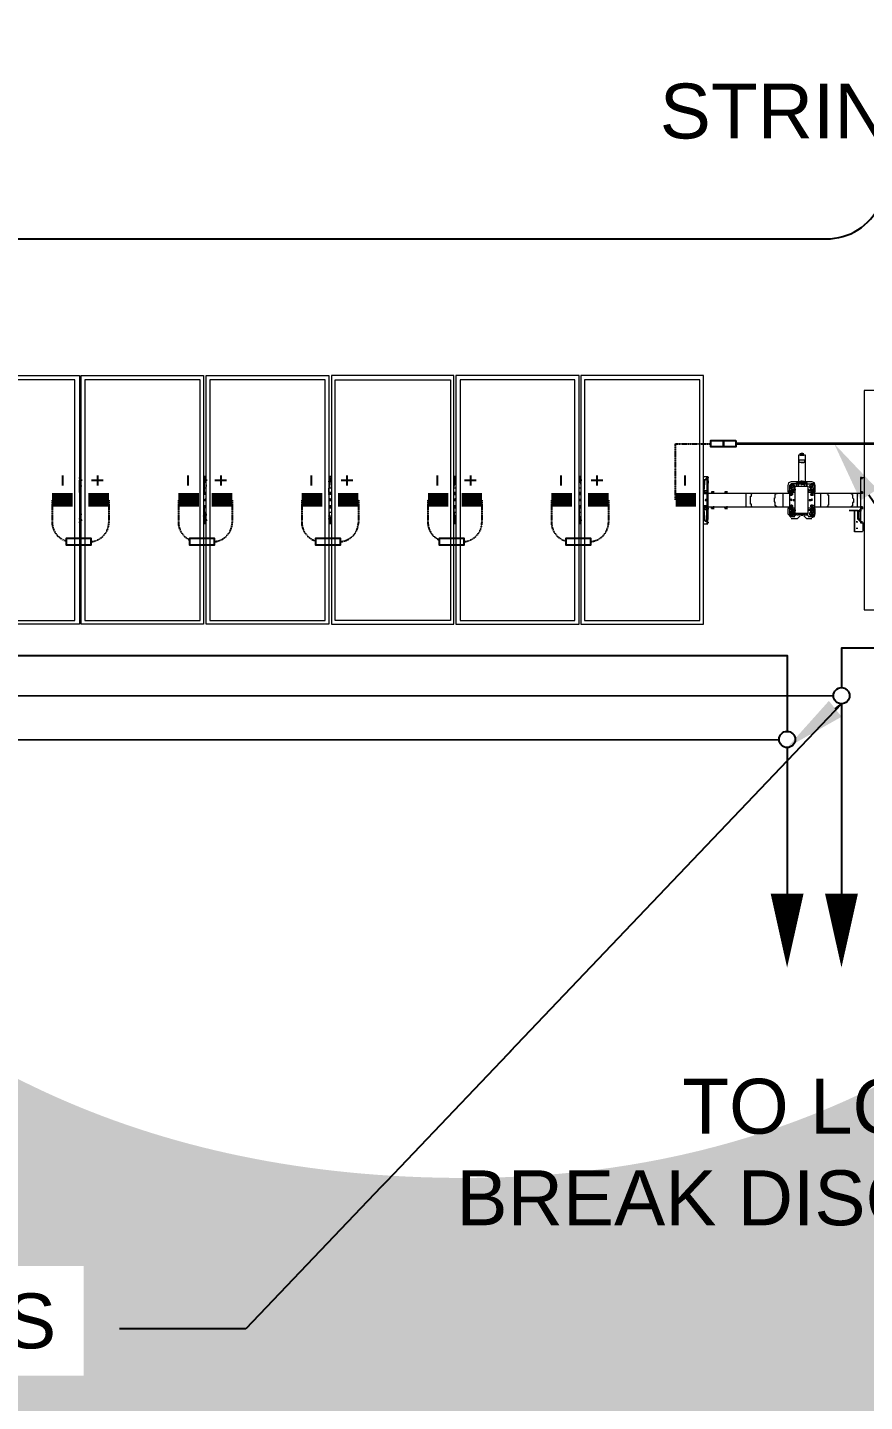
# Model space of a CAD drawing. Header units: feet. Extents: x -327 to 55127, y -297 to 4121.
# Drawn here: x 1711 to 2016, y 1074 to 1574 of the extents above; entities that cross this region are included whole.
import ezdxf
from ezdxf import colors
from ezdxf.entities.mleader import LeaderData, LeaderLine
from ezdxf.enums import TextEntityAlignment as Align
from ezdxf.lldxf.tags import DXFTag
from ezdxf.math import Vec2, Vec3

# ---------------------------------------------------------------- set-up
doc = ezdxf.new("R2018")
doc.units = ezdxf.units.FT
doc.header["$MEASUREMENT"] = 0
doc.linetypes.add('HIDDEN', pattern=[0.375, 0.25, -0.125])
for name, color, linetype in [('E-DC HARNESS-NEG', 170, 'DC HARNESS CABLE'), ('E-DC HARNESS-POS', 10, 'DC HARNESS CABLE'), ('E-HARN-COMP', 8, 'Continuous'), ('E-TRNK-CABL-NEG', 6, 'HIDDEN'), ('E-TRUNK-CABLE-POS', 6, 'HIDDEN'), ('G-ANNO-TEXT', 1, 'Continuous'), ('Polarity-Text', 7, 'Continuous')]:
    doc.layers.add(name, color=color, linetype=linetype)
doc.styles.add('NEI-A', font='arial.ttf')
doc.styles.get("Standard").update_dxf_attribs({"font": 'arial.ttf'})
tags = doc.linetypes.add('DC HARNESS CABLE', pattern='A,0.5,-0.2,["DH",Standard,S=0.1,R=0,X=-0.1,Y=-0.05],-0.2', length=0.9).pattern_tags.tags
tags[6] = DXFTag(74, 10)

# ---------------------------------------------------------------- blocks, each defined once
blk = doc.blocks.new('A$Cc93f9aa1')
at = {"lineweight": 5}
for points in [[(8.3963, 0.4666), (8.3963, 0), (8.1647, 0), (8.1647, 0.4666)], [(8.6296, 0), (8.3997, 0), (8.3997, 0.4666), (8.6296, 0.4666)], [(8.8646, 0), (8.6346, 0), (8.6346, 0.4666), (8.8646, 0.4666)], [(8.8696, 0), (9.0996, 0), (9.0996, 0.4666), (8.8696, 0.4666)], [(9.103, 0), (9.3346, 0), (9.3346, 0.4666), (9.103, 0.4666)], [(9.338, 0), (9.5679, 0), (9.5679, 0.4666), (9.338, 0.4666)], [(8.388, 0.4583), (8.173, 0.4583), (8.173, 0.0067), (8.388, 0.0067)], [(8.623, 0.0067), (8.623, 0.4583), (8.4063, 0.4583), (8.4063, 0.0067)], [(8.858, 0.0067), (8.858, 0.4583), (8.6413, 0.4583), (8.6413, 0.0067)], [(8.8763, 0.4583), (9.093, 0.4583), (9.093, 0.0067), (8.8763, 0.0067)], [(9.3263, 0.0067), (9.3263, 0.4583), (9.1113, 0.4583), (9.1113, 0.0067)], [(9.3446, 0.4583), (9.3446, 0.0067), (9.5613, 0.0067), (9.5613, 0.4583)], [(9.8696, 0.4383), (9.8696, 0.0267), (9.9096, 0.0267), (9.9096, 0.4383)], [(9.7529, 0.3167), (9.7513, 0.3167)], [(9.7563, 0.3167), (9.7546, 0.3167)], [(9.7563, 0.3167), (9.7546, 0.3167)], [(9.7579, 0.3033), (9.7563, 0.3033), (9.7546, 0.3033), (9.7563, 0.3033), (9.7546, 0.3033), (9.7563, 0.3033), (9.7479, 0.3033), (9.7479, 0.3083), (9.7563, 0.3083), (9.7579, 0.3083)], [(9.7563, 0.3033), (9.7546, 0.3033), (9.7563, 0.3033), (9.7546, 0.3033)], [(9.5746, 0.275), (9.5763, 0.275), (9.5763, 0.2683)], [(9.7379, 0.2633), (9.7329, 0.2633), (9.7296, 0.2583), (9.7329, 0.2533), (9.7379, 0.2533), (9.7396, 0.2583)], [(9.7329, 0.2567), (9.7313, 0.2567), (9.7313, 0.2583), (9.7313, 0.26), (9.7329, 0.2617), (9.7363, 0.2617), (9.7379, 0.26), (9.7379, 0.2583), (9.7379, 0.2567), (9.7363, 0.2567), (9.7363, 0.2583), (9.7363, 0.26), (9.7346, 0.26), (9.7329, 0.2583), (9.7346, 0.2567), (9.7363, 0.2567), (9.7346, 0.255)], [(9.7646, 0.2083), (9.7646, 0.2583), (9.7396, 0.2583), (9.7396, 0.2083)], [(9.7529, 0.2667), (9.7546, 0.2667), (9.7529, 0.2683), (9.7513, 0.2683), (9.7513, 0.2667), (9.7513, 0.265), (9.7529, 0.265)], [(9.7529, 0.2617), (9.7513, 0.2617)], [(9.7579, 0.265), (9.7563, 0.265)], [(9.7746, 0.2633), (9.7696, 0.2633), (9.7663, 0.2583), (9.7696, 0.2533), (9.7746, 0.2533), (9.7763, 0.2583)], [(9.7696, 0.2567), (9.7713, 0.255), (9.7729, 0.2567), (9.7713, 0.2567), (9.7696, 0.2583), (9.7713, 0.26), (9.7729, 0.26), (9.7729, 0.2583), (9.7729, 0.2567), (9.7729, 0.2583), (9.7729, 0.2617), (9.7713, 0.2617), (9.7696, 0.2617), (9.7679, 0.26), (9.7679, 0.2583), (9.7679, 0.2567)], [(8.398, 0.235), (8.398, 0.2333), (8.3963, 0.2333), (8.3963, 0.2317), (8.398, 0.2317), (8.3997, 0.2317), (8.3997, 0.2333)], [(8.633, 0.235), (8.6313, 0.2333), (8.6313, 0.2317), (8.6346, 0.2317), (8.6346, 0.2333), (8.633, 0.2333)], [(8.868, 0.235), (8.8663, 0.235), (8.8663, 0.2317), (8.8696, 0.2317), (8.8696, 0.2333), (8.868, 0.2333)], [(9.1013, 0.235), (9.1013, 0.2333), (9.0996, 0.2333), (9.0996, 0.2317), (9.1013, 0.2317), (9.103, 0.2317), (9.103, 0.2333), (9.103, 0.235)], [(9.3363, 0.235), (9.3363, 0.2333), (9.3346, 0.2333), (9.3346, 0.2317), (9.3363, 0.2317), (9.338, 0.2317), (9.338, 0.2333)], [(9.5729, 0.2317), (9.5746, 0.2317), (9.5746, 0.2333), (9.5729, 0.2333), (9.5729, 0.235), (9.5729, 0.2333), (9.5713, 0.2333), (9.5713, 0.2317)], [(9.5763, 0.2483), (9.5746, 0.2483)], [(9.5846, 0.2467), (9.5829, 0.2467)], [(9.5879, 0.2467), (9.5863, 0.2467)], [(9.6079, 0.2467), (9.6113, 0.2467), (9.6113, 0.2483), (9.6129, 0.2483), (9.6113, 0.2483), (9.6096, 0.2483), (9.6113, 0.2483), (9.6079, 0.2483)], [(9.6096, 0.2467), (9.6079, 0.2467)], [(9.6129, 0.2467), (9.6113, 0.2467)], [(9.7329, 0.235), (9.7313, 0.2333), (9.7329, 0.2317), (9.7346, 0.2333)], [(9.7329, 0.235), (9.7313, 0.2333), (9.7329, 0.2317), (9.7346, 0.2333)], [(9.7329, 0.235), (9.7313, 0.2333), (9.7329, 0.2317), (9.7346, 0.2333)], [(9.7329, 0.235), (9.7313, 0.2333), (9.7329, 0.2317), (9.7346, 0.2333)], [(9.7379, 0.2333), (9.7363, 0.2333), (9.7363, 0.2317), (9.7379, 0.2317), (9.7396, 0.2333)], [(9.7646, 0.25), (9.7663, 0.25), (9.7663, 0.2517), (9.7646, 0.2517)], [(9.7696, 0.2333), (9.7663, 0.2333), (9.7663, 0.2317), (9.7696, 0.2317)], [(9.7729, 0.2433), (9.7713, 0.2433), (9.7696, 0.245), (9.7713, 0.245), (9.7713, 0.2467), (9.7729, 0.2467), (9.7729, 0.245)], [(9.7713, 0.235), (9.7696, 0.2333), (9.7713, 0.2317), (9.7729, 0.2333)], [(9.7713, 0.235), (9.7696, 0.2333), (9.7713, 0.2317), (9.7729, 0.2333)], [(9.7713, 0.235), (9.7696, 0.2333), (9.7713, 0.2317), (9.7729, 0.2333)], [(9.7713, 0.235), (9.7696, 0.2333), (9.7713, 0.2317), (9.7729, 0.2333)], [(9.7729, 0.245), (9.7713, 0.245), (9.7713, 0.2433), (9.7729, 0.2433), (9.7746, 0.2433), (9.7729, 0.2433), (9.7729, 0.245), (9.7746, 0.245)], [(9.8646, 0.2483), (9.8629, 0.2467), (9.8646, 0.245), (9.8663, 0.2467)], [(9.5763, 0.22), (9.5746, 0.22), (9.5746, 0.2217), (9.5696, 0.2217), (9.5696, 0.22), (9.5746, 0.22)], [(9.7379, 0.2117), (9.7329, 0.2117), (9.7296, 0.2067), (9.7329, 0.2017), (9.7379, 0.2017), (9.7396, 0.2067)], [(9.7346, 0.2217), (9.7346, 0.2233), (9.7329, 0.2233), (9.7313, 0.2217)], [(9.7363, 0.2067), (9.7363, 0.205), (9.7346, 0.2033), (9.7329, 0.205), (9.7313, 0.205), (9.7313, 0.2067), (9.7313, 0.2083), (9.7329, 0.21), (9.7346, 0.21), (9.7363, 0.21), (9.7379, 0.2083), (9.7379, 0.2067), (9.7379, 0.205), (9.7363, 0.205), (9.7346, 0.205), (9.7329, 0.2067), (9.7346, 0.2083), (9.7363, 0.2083)], [(9.7646, 0.215), (9.7663, 0.215), (9.7663, 0.2133), (9.7646, 0.2133)], [(9.7746, 0.2117), (9.7696, 0.2117), (9.7663, 0.2067), (9.7696, 0.2017), (9.7746, 0.2017), (9.7763, 0.2067)], [(9.7729, 0.205), (9.7713, 0.2033), (9.7696, 0.205), (9.7679, 0.205), (9.7679, 0.2067), (9.7679, 0.2083), (9.7696, 0.21), (9.7729, 0.21), (9.7729, 0.2067), (9.7729, 0.2083), (9.7713, 0.2083), (9.7696, 0.2067), (9.7713, 0.205)], [(9.7729, 0.2217), (9.7729, 0.2233), (9.7713, 0.2233), (9.7713, 0.2217), (9.7696, 0.2217)], [(9.7729, 0.2067), (9.7729, 0.205)], [(9.8596, 0.2133), (9.8596, 0.1967), (9.8579, 0.1967), (9.8579, 0.2133)], [(9.8613, 0.2133), (9.8596, 0.2133)], [(9.8613, 0.2133), (9.8596, 0.2133), (9.8613, 0.2133), (9.8596, 0.2133), (9.8613, 0.2133), (9.8629, 0.2133), (9.8646, 0.2133), (9.8629, 0.2133), (9.8613, 0.2133), (9.8629, 0.2133), (9.8613, 0.2133), (9.8629, 0.2133), (9.8646, 0.2133), (9.8629, 0.2133)], [(9.8629, 0.2133), (9.8613, 0.2133), (9.8613, 0.215), (9.8629, 0.215)], [(9.8629, 0.215), (9.8613, 0.215), (9.8629, 0.215), (9.8646, 0.215)], [(9.8646, 0.22), (9.8629, 0.2183), (9.8646, 0.2167), (9.8663, 0.2183)], [(9.8663, 0.2183), (9.8646, 0.2183)], [(9.5746, 0.19), (9.5763, 0.19), (9.5763, 0.1967)], [(9.5763, 0.1967), (9.5763, 0.2)], [(9.8663, 0.1917), (9.8646, 0.1917)]]:
    blk.add_lwpolyline(points, close=True, dxfattribs=at)
for points in [[(9.7579, 0.2583), (9.7579, 0.2633), (9.7613, 0.2633), (9.7613, 0.265), (9.7596, 0.265), (9.7596, 0.3167), (9.7463, 0.3167), (9.7463, 0.265), (9.7479, 0.265)], [(9.7579, 0.3167), (9.7563, 0.3167), (9.7546, 0.3167), (9.7513, 0.3167), (9.7529, 0.3167), (9.7513, 0.3167), (9.7529, 0.3167), (9.7513, 0.3167), (9.7496, 0.3167), (9.7496, 0.32), (9.7546, 0.32), (9.7513, 0.32), (9.7529, 0.32)], [(9.7496, 0.3167), (9.7563, 0.3167)], [(9.7513, 0.3167), (9.7529, 0.3167)], [(9.7513, 0.3167), (9.7529, 0.3167)], [(9.7513, 0.3167), (9.7529, 0.3167), (9.7513, 0.3167)], [(9.7513, 0.3167), (9.7529, 0.3167)], [(9.7546, 0.3167), (9.7513, 0.3167)], [(9.7529, 0.3167), (9.7546, 0.3167), (9.7546, 0.32), (9.7563, 0.32)], [(9.7546, 0.3167), (9.7529, 0.3167)], [(9.7546, 0.3167), (9.7529, 0.3167)], [(9.7529, 0.3167), (9.7546, 0.3167)], [(9.7546, 0.3167), (9.7563, 0.3167)], [(9.7513, 0.3033), (9.7529, 0.3033), (9.7513, 0.3033)], [(9.7529, 0.3033), (9.7546, 0.3033), (9.7529, 0.3033)], [(9.7546, 0.3033), (9.7563, 0.3033), (9.7546, 0.3033)], [(8.3997, 0.2767), (8.3963, 0.2767)], [(8.398, 0.27), (8.398, 0.2733), (8.398, 0.275), (8.398, 0.2717), (8.3963, 0.2717), (8.3963, 0.27), (8.3963, 0.2683)], [(8.398, 0.255), (8.3963, 0.255), (8.3963, 0.2633), (8.398, 0.2733)], [(8.6346, 0.2767), (8.6296, 0.2767)], [(8.6296, 0.255), (8.6313, 0.255), (8.6313, 0.2633), (8.633, 0.2733)], [(8.633, 0.27), (8.633, 0.2733), (8.6313, 0.2733), (8.6313, 0.2683)], [(8.633, 0.2733), (8.633, 0.275), (8.633, 0.2733)], [(8.8696, 0.2767), (8.8646, 0.2767)], [(8.868, 0.27), (8.868, 0.2733), (8.8663, 0.2733), (8.8663, 0.27), (8.8646, 0.2683)], [(8.8663, 0.255), (8.8646, 0.255), (8.8663, 0.2567), (8.8663, 0.2633), (8.868, 0.2733)], [(8.868, 0.2733), (8.868, 0.275), (8.868, 0.2733)], [(9.103, 0.2767), (9.0996, 0.2767)], [(9.1013, 0.255), (9.0996, 0.255), (9.0996, 0.2567), (9.1013, 0.2633), (9.1013, 0.2733), (9.1013, 0.275), (9.1013, 0.2717), (9.0996, 0.27), (9.0996, 0.2683)], [(9.1013, 0.275), (9.103, 0.275)], [(9.103, 0.27), (9.103, 0.2733)], [(9.338, 0.2767), (9.3346, 0.2767)], [(9.3363, 0.27), (9.3363, 0.2733), (9.3346, 0.2717), (9.3346, 0.2683)], [(9.3363, 0.255), (9.3346, 0.255), (9.3346, 0.2633), (9.3363, 0.2733)], [(9.3363, 0.275), (9.338, 0.275)], [(9.3363, 0.2733), (9.3363, 0.275), (9.3363, 0.2733)], [(9.5679, 0.2767), (9.5746, 0.2767)], [(9.5763, 0.25), (9.5746, 0.25), (9.5696, 0.25), (9.5713, 0.2717), (9.5746, 0.2717), (9.5713, 0.2717), (9.5729, 0.2717)], [(9.5763, 0.2717), (9.5746, 0.2717), (9.5746, 0.25), (9.5763, 0.25), (9.5746, 0.25), (9.5746, 0.2483), (9.5746, 0.245), (9.5763, 0.245), (9.5746, 0.245), (9.5746, 0.22), (9.5746, 0.2183), (9.5696, 0.2183), (9.5696, 0.22), (9.5713, 0.22)], [(9.5696, 0.27), (9.5696, 0.2683), (9.5696, 0.2667)], [(9.5696, 0.2683), (9.5713, 0.2683)], [(9.7329, 0.2633), (9.7296, 0.26), (9.7296, 0.245), (9.7179, 0.245), (9.7063, 0.245), (9.6596, 0.245), (9.6479, 0.245), (9.6113, 0.245), (9.6079, 0.245), (9.5863, 0.245), (9.5829, 0.245), (9.5763, 0.245), (9.5746, 0.245), (9.5696, 0.245), (9.5746, 0.245), (9.5763, 0.245), (9.5746, 0.245), (9.5746, 0.2467), (9.5696, 0.2467), (9.5696, 0.245), (9.5713, 0.245)], [(9.5746, 0.27), (9.5746, 0.2717), (9.5746, 0.2767), (9.5763, 0.2767)], [(9.5779, 0.275), (9.5763, 0.275), (9.5746, 0.275), (9.5763, 0.275), (9.5746, 0.275)], [(9.5779, 0.265), (9.5763, 0.265), (9.5763, 0.2683), (9.5779, 0.2683)], [(9.5763, 0.2683), (9.5763, 0.265)], [(9.5763, 0.2483), (9.5763, 0.265), (9.5763, 0.2483)], [(9.7446, 0.2667), (9.7463, 0.2667), (9.7329, 0.2667), (9.7279, 0.265), (9.7263, 0.26), (9.7263, 0.25), (9.7263, 0.2483), (9.7296, 0.2483)], [(9.7413, 0.2633), (9.7396, 0.2633), (9.7363, 0.2633)], [(9.7463, 0.2583), (9.7463, 0.2633), (9.7429, 0.2633), (9.7429, 0.265), (9.7429, 0.2633), (9.7429, 0.2583)], [(9.7446, 0.265), (9.7429, 0.265), (9.7463, 0.265), (9.7463, 0.2633), (9.7496, 0.2633)], [(9.7429, 0.2633), (9.7446, 0.2633)], [(9.7463, 0.265), (9.7496, 0.265), (9.7463, 0.265)], [(9.7496, 0.2617), (9.7496, 0.265), (9.7496, 0.2683), (9.7563, 0.2683), (9.7563, 0.265), (9.7496, 0.265), (9.7563, 0.265), (9.7563, 0.2617), (9.7546, 0.2617), (9.7529, 0.2617), (9.7529, 0.2633), (9.7546, 0.2633)], [(9.7496, 0.265), (9.7513, 0.265)], [(9.7513, 0.2633), (9.7513, 0.2617)], [(9.7529, 0.2667), (9.7546, 0.2667)], [(9.7596, 0.265), (9.7563, 0.265), (9.7596, 0.265)], [(9.7563, 0.2633), (9.7579, 0.2633), (9.7579, 0.265)], [(9.7763, 0.2483), (9.7779, 0.2483), (9.7779, 0.25), (9.7779, 0.26), (9.7763, 0.265), (9.7713, 0.2667), (9.7613, 0.2667), (9.7596, 0.2667)], [(9.7629, 0.2583), (9.7629, 0.2633), (9.7629, 0.265), (9.7613, 0.265)], [(9.7613, 0.2633), (9.7629, 0.2633), (9.7646, 0.2633), (9.7679, 0.2633)], [(9.8663, 0.2483), (9.8663, 0.2467), (9.8646, 0.2467), (9.8663, 0.2467), (9.8646, 0.2467), (9.8663, 0.2467), (9.8663, 0.245), (9.8646, 0.245), (9.8629, 0.245), (9.8563, 0.245), (9.8446, 0.245), (9.7996, 0.245), (9.7763, 0.245), (9.7763, 0.26), (9.7729, 0.2633)], [(9.8646, 0.275), (9.8629, 0.275), (9.8629, 0.19), (9.8646, 0.19)], [(9.8629, 0.275), (9.8696, 0.275)], [(9.8646, 0.2733), (9.8663, 0.2733)], [(8.398, 0.2467), (8.3963, 0.2467), (8.3963, 0.255)], [(8.3997, 0.2467), (8.3963, 0.2467)], [(8.3997, 0.245), (8.3963, 0.245), (8.398, 0.245)], [(8.3963, 0.245), (8.3963, 0.2433), (8.3997, 0.2433)], [(8.633, 0.2467), (8.6313, 0.2467), (8.6296, 0.2467), (8.6313, 0.2483), (8.6313, 0.255)], [(8.6346, 0.2467), (8.6296, 0.2467)], [(8.6346, 0.245), (8.6313, 0.245), (8.6296, 0.245)], [(8.6346, 0.2433), (8.6313, 0.2433), (8.6296, 0.2433)], [(8.6313, 0.2433), (8.6313, 0.245)], [(8.8663, 0.2467), (8.8646, 0.2467), (8.8646, 0.255)], [(8.8696, 0.2467), (8.8646, 0.2467)], [(8.8696, 0.245), (8.8646, 0.245), (8.8663, 0.245)], [(8.8696, 0.2433), (8.8663, 0.2433), (8.8646, 0.2433), (8.8646, 0.245)], [(9.1013, 0.2467), (9.0996, 0.2467), (9.0996, 0.255)], [(9.103, 0.2467), (9.0996, 0.2467)], [(9.103, 0.245), (9.0996, 0.245), (9.1013, 0.245)], [(9.0996, 0.245), (9.0996, 0.2433), (9.103, 0.2433)], [(9.3363, 0.2467), (9.3346, 0.2467), (9.3346, 0.255)], [(9.338, 0.2467), (9.3346, 0.2467)], [(9.338, 0.245), (9.3346, 0.245), (9.3363, 0.245)], [(9.3346, 0.245), (9.3346, 0.2433), (9.338, 0.2433)], [(9.5746, 0.25), (9.5696, 0.25), (9.5713, 0.25)], [(9.5696, 0.2467), (9.5713, 0.2467)], [(9.5763, 0.2483), (9.5763, 0.2467), (9.5763, 0.2483)], [(9.5763, 0.2183), (9.5763, 0.2467), (9.5763, 0.2183)], [(9.5829, 0.2483), (9.5829, 0.2467), (9.5863, 0.2467), (9.5863, 0.2483), (9.5879, 0.2483), (9.5863, 0.2483), (9.5846, 0.2483), (9.5863, 0.2483), (9.5829, 0.2483), (9.5846, 0.2483)], [(9.5863, 0.2483), (9.5879, 0.2483)], [(9.6079, 0.2483), (9.6096, 0.2483)], [(9.6113, 0.2483), (9.6129, 0.2483)], [(9.7396, 0.2467), (9.7346, 0.2467), (9.7313, 0.2467), (9.7296, 0.2467), (9.7296, 0.2183), (9.7313, 0.2183), (9.7346, 0.2183), (9.7396, 0.2183)], [(9.7313, 0.25), (9.7346, 0.25), (9.7329, 0.25), (9.7346, 0.25), (9.7363, 0.25), (9.7346, 0.25), (9.7346, 0.2483), (9.7346, 0.2467), (9.7363, 0.2467)], [(9.7329, 0.25), (9.7313, 0.25), (9.7313, 0.2483), (9.7313, 0.2467), (9.7329, 0.2467)], [(9.7313, 0.2483), (9.7346, 0.2483)], [(9.7329, 0.2417), (9.7346, 0.2417), (9.7346, 0.2433), (9.7329, 0.2433), (9.7346, 0.2433), (9.7346, 0.245), (9.7329, 0.2467), (9.7329, 0.245), (9.7313, 0.245), (9.7313, 0.2433), (9.7346, 0.2433), (9.7346, 0.245), (9.7329, 0.245), (9.7346, 0.245)], [(9.7346, 0.2467), (9.7313, 0.2467)], [(9.7313, 0.245), (9.7313, 0.2433), (9.7329, 0.2433), (9.7346, 0.245), (9.7329, 0.245)], [(9.7313, 0.2433), (9.7313, 0.2417), (9.7346, 0.2417), (9.7346, 0.2433)], [(9.7329, 0.245), (9.7346, 0.245), (9.7329, 0.245)], [(9.7329, 0.2333), (9.7346, 0.2333)], [(9.7379, 0.2517), (9.7346, 0.2517), (9.7346, 0.25), (9.7379, 0.25)], [(9.7363, 0.2433), (9.7346, 0.2433), (9.7346, 0.245), (9.7363, 0.245)], [(9.7413, 0.2517), (9.7396, 0.2517), (9.7396, 0.25), (9.7379, 0.25), (9.7379, 0.2517), (9.7396, 0.2517)], [(9.7646, 0.2517), (9.7663, 0.2517), (9.7713, 0.2517), (9.7713, 0.25), (9.7663, 0.25)], [(9.7729, 0.2467), (9.7713, 0.2467), (9.7696, 0.2467), (9.7696, 0.2483), (9.7729, 0.2483), (9.7746, 0.2467), (9.7763, 0.2467), (9.7746, 0.2467), (9.7696, 0.2467), (9.7646, 0.2467)], [(9.7729, 0.2483), (9.7729, 0.25), (9.7746, 0.25), (9.7729, 0.25), (9.7713, 0.25), (9.7696, 0.25), (9.7696, 0.2483)], [(9.7696, 0.25), (9.7729, 0.25), (9.7713, 0.25)], [(9.7729, 0.2433), (9.7713, 0.2433), (9.7696, 0.245), (9.7696, 0.2433), (9.7713, 0.2433)], [(9.7696, 0.2417), (9.7713, 0.2417), (9.7696, 0.2417), (9.7696, 0.2433), (9.7713, 0.2433), (9.7713, 0.2417), (9.7729, 0.2417), (9.7746, 0.2417)], [(9.7713, 0.245), (9.7729, 0.245), (9.7713, 0.245)], [(9.7713, 0.2333), (9.7729, 0.2333)], [(9.7729, 0.245), (9.7746, 0.245)], [(9.7746, 0.2433), (9.7729, 0.2417)], [(9.7763, 0.2467), (9.7763, 0.2183)], [(9.8663, 0.2467), (9.8663, 0.245), (9.8646, 0.245), (9.8646, 0.2467), (9.8663, 0.2467), (9.8646, 0.2467), (9.8629, 0.2467), (9.8646, 0.2483), (9.8629, 0.2483), (9.8629, 0.2467), (9.8629, 0.245)], [(9.8629, 0.2483), (9.8629, 0.2483)], [(9.8629, 0.2467), (9.8629, 0.2467)], [(9.8629, 0.245), (9.8629, 0.245)], [(9.8646, 0.2483), (9.8663, 0.2483), (9.8646, 0.2483), (9.8663, 0.2483), (9.8663, 0.2467), (9.8646, 0.2467), (9.8663, 0.2467), (9.8679, 0.2467)], [(9.8646, 0.2483), (9.8646, 0.2483)], [(9.8646, 0.245), (9.8646, 0.245)], [(9.8663, 0.2483), (9.8663, 0.2483)], [(9.8663, 0.2467), (9.8663, 0.2467)], [(9.8663, 0.245), (9.8663, 0.245)], [(8.3997, 0.2217), (8.3963, 0.2217), (8.3963, 0.22)], [(8.3997, 0.22), (8.3963, 0.22), (8.398, 0.22)], [(8.398, 0.2183), (8.3963, 0.2183), (8.3963, 0.21), (8.398, 0.2), (8.398, 0.1917), (8.3997, 0.1917)], [(8.3963, 0.2183), (8.3997, 0.2183)], [(8.6346, 0.2217), (8.6313, 0.2217), (8.6296, 0.2217)], [(8.6296, 0.22), (8.6313, 0.22), (8.6346, 0.22)], [(8.6313, 0.21), (8.6313, 0.2167), (8.6296, 0.2183), (8.6313, 0.2183), (8.6296, 0.2183)], [(8.6296, 0.21), (8.6313, 0.21), (8.6313, 0.2), (8.633, 0.1933), (8.633, 0.1917), (8.6346, 0.1917)], [(8.6313, 0.22), (8.6313, 0.2217)], [(8.6346, 0.2183), (8.6313, 0.2183)], [(8.8696, 0.2217), (8.8663, 0.2217), (8.8646, 0.2217), (8.8646, 0.22)], [(8.8696, 0.22), (8.8646, 0.22), (8.8663, 0.22)], [(8.8663, 0.2183), (8.8646, 0.2183), (8.8646, 0.21), (8.8663, 0.2), (8.8663, 0.1933), (8.868, 0.1917), (8.8696, 0.1917)], [(8.8646, 0.2183), (8.8696, 0.2183)], [(9.103, 0.2217), (9.0996, 0.2217), (9.0996, 0.22)], [(9.103, 0.22), (9.0996, 0.22), (9.1013, 0.22)], [(9.1013, 0.2183), (9.0996, 0.2183), (9.0996, 0.21), (9.1013, 0.2), (9.1013, 0.1917), (9.1013, 0.19), (9.103, 0.19)], [(9.0996, 0.2183), (9.103, 0.2183)], [(9.338, 0.2217), (9.3346, 0.2217), (9.3346, 0.22)], [(9.338, 0.22), (9.3346, 0.22), (9.3363, 0.22)], [(9.3363, 0.2183), (9.3346, 0.2183), (9.3346, 0.21), (9.3346, 0.2), (9.3363, 0.1933), (9.3363, 0.1917), (9.338, 0.1917)], [(9.3346, 0.2183), (9.338, 0.2183)], [(9.5713, 0.1933), (9.5696, 0.215), (9.5746, 0.215), (9.5763, 0.215)], [(9.5746, 0.215), (9.5696, 0.215), (9.5713, 0.215)], [(9.5746, 0.1933), (9.5713, 0.1933), (9.5746, 0.1933), (9.5746, 0.215), (9.5763, 0.215), (9.5746, 0.215), (9.5746, 0.2167), (9.5763, 0.2167), (9.5779, 0.2167)], [(9.5763, 0.2183), (9.5746, 0.2183), (9.5746, 0.22), (9.5763, 0.22), (9.5829, 0.22), (9.5863, 0.22), (9.6079, 0.22), (9.6113, 0.22), (9.6479, 0.22), (9.6596, 0.22), (9.7063, 0.22), (9.7296, 0.22), (9.7296, 0.2067), (9.7329, 0.2033)], [(9.5746, 0.2183), (9.5746, 0.2183)], [(9.5763, 0.2183), (9.5763, 0.2167), (9.5763, 0.2183)], [(9.5763, 0.2167), (9.5763, 0.2), (9.5763, 0.2167)], [(9.5879, 0.22), (9.5863, 0.22), (9.5863, 0.2183), (9.5863, 0.2167), (9.5879, 0.2167), (9.5863, 0.2167), (9.5846, 0.2167), (9.5829, 0.2167), (9.5829, 0.2183), (9.5829, 0.22), (9.5846, 0.22)], [(9.5829, 0.2183), (9.5863, 0.2183)], [(9.5829, 0.2167), (9.5863, 0.2167), (9.5846, 0.2167)], [(9.6129, 0.22), (9.6113, 0.22), (9.6113, 0.2183), (9.6079, 0.2183), (9.6079, 0.22), (9.6096, 0.22)], [(9.6079, 0.2183), (9.6079, 0.2167), (9.6096, 0.2167), (9.6113, 0.2167), (9.6129, 0.2167), (9.6113, 0.2167), (9.6113, 0.2183)], [(9.6079, 0.2167), (9.6113, 0.2167), (9.6096, 0.2167)], [(9.7296, 0.2167), (9.7263, 0.2167), (9.7263, 0.2067), (9.7329, 0.2)], [(9.7263, 0.2167), (9.7279, 0.2167)], [(9.7313, 0.2233), (9.7346, 0.2233)], [(9.7329, 0.2217), (9.7313, 0.2217), (9.7313, 0.22)], [(9.7346, 0.2183), (9.7346, 0.2167), (9.7313, 0.2167), (9.7313, 0.2183), (9.7329, 0.2183), (9.7346, 0.2183), (9.7363, 0.2183)], [(9.7313, 0.2183), (9.7329, 0.2183)], [(9.7313, 0.2167), (9.7313, 0.215), (9.7329, 0.215), (9.7346, 0.215), (9.7363, 0.215), (9.7346, 0.215), (9.7346, 0.2167)], [(9.7313, 0.215), (9.7346, 0.215), (9.7329, 0.215)], [(9.7363, 0.22), (9.7346, 0.22), (9.7346, 0.2217), (9.7329, 0.2217), (9.7329, 0.22), (9.7346, 0.22), (9.7346, 0.2217), (9.7363, 0.2217)], [(9.7329, 0.22), (9.7346, 0.22), (9.7329, 0.22)], [(9.7329, 0.22), (9.7346, 0.22), (9.7329, 0.22)], [(9.7379, 0.2133), (9.7346, 0.2133), (9.7346, 0.215), (9.7379, 0.215)], [(9.7413, 0.2133), (9.7396, 0.2133), (9.7396, 0.215), (9.7379, 0.215), (9.7379, 0.2133), (9.7396, 0.2133)], [(9.7396, 0.2033), (9.7429, 0.2067)], [(9.7429, 0.2083), (9.7429, 0.205), (9.7463, 0.205)], [(9.7579, 0.2083), (9.7579, 0.205), (9.7463, 0.205), (9.7463, 0.2083)], [(9.7579, 0.205), (9.7613, 0.205), (9.7629, 0.205), (9.7629, 0.2083)], [(9.7613, 0.2067), (9.7646, 0.2033)], [(9.7646, 0.2183), (9.7696, 0.2183), (9.7746, 0.2183), (9.7763, 0.2183), (9.7746, 0.2183), (9.7729, 0.2167), (9.7729, 0.215), (9.7746, 0.215), (9.7729, 0.215), (9.7713, 0.215), (9.7696, 0.215), (9.7696, 0.2167), (9.7696, 0.2183), (9.7713, 0.2183), (9.7729, 0.2183), (9.7713, 0.2183)], [(9.7663, 0.215), (9.7713, 0.215), (9.7713, 0.2133), (9.7663, 0.2133), (9.7646, 0.2133)], [(9.7729, 0.2233), (9.7696, 0.2233)], [(9.7713, 0.2217), (9.7696, 0.2217), (9.7696, 0.22), (9.7729, 0.22), (9.7746, 0.22), (9.7729, 0.22), (9.7729, 0.2217), (9.7713, 0.2217), (9.7713, 0.22), (9.7729, 0.22), (9.7729, 0.2217), (9.7746, 0.2217)], [(9.7696, 0.2167), (9.7729, 0.2167)], [(9.7696, 0.215), (9.7729, 0.215), (9.7713, 0.215)], [(9.7713, 0.22), (9.7729, 0.22), (9.7713, 0.22)], [(9.7713, 0.2), (9.7763, 0.2017), (9.7779, 0.2067), (9.7779, 0.2167), (9.7763, 0.2167)], [(9.7729, 0.2033), (9.7763, 0.2067), (9.7763, 0.22), (9.7879, 0.22), (9.7996, 0.22), (9.8446, 0.22), (9.8563, 0.22), (9.8629, 0.22), (9.8629, 0.2183), (9.8629, 0.2167), (9.8646, 0.2167), (9.8663, 0.2167), (9.8679, 0.2167)], [(9.8413, 0.2133), (9.8429, 0.2133), (9.8413, 0.2133)], [(9.8429, 0.2133), (9.8446, 0.2133)], [(9.8496, 0.2133), (9.8429, 0.2133), (9.8496, 0.2133)], [(9.8496, 0.2133), (9.8513, 0.2133), (9.8496, 0.2133)], [(9.8663, 0.1733), (9.8513, 0.1733), (9.8513, 0.2133), (9.8579, 0.2133), (9.8596, 0.2133), (9.8629, 0.2133), (9.8646, 0.2133)], [(9.8513, 0.2133), (9.8513, 0.1733)], [(9.8513, 0.2133), (9.8529, 0.2133)], [(9.8579, 0.2133), (9.8513, 0.2133)], [(9.8513, 0.2133), (9.8529, 0.2133)], [(9.8579, 0.2133), (9.8596, 0.2133)], [(9.8613, 0.215), (9.8629, 0.215), (9.8613, 0.215), (9.8613, 0.2133), (9.8629, 0.2133), (9.8613, 0.2133), (9.8596, 0.2133), (9.8613, 0.2133), (9.8596, 0.2133)], [(9.8596, 0.2133), (9.8596, 0.2133)], [(9.8596, 0.2133), (9.8596, 0.2133)], [(9.8596, 0.2133), (9.8613, 0.2133), (9.8596, 0.2133)], [(9.8596, 0.2133), (9.8613, 0.2133)], [(9.8596, 0.2133), (9.8613, 0.2133)], [(9.8596, 0.2117), (9.8596, 0.2133)], [(9.8596, 0.2117), (9.8613, 0.2117)], [(9.8596, 0.2117), (9.8596, 0.1967), (9.8613, 0.195), (9.8613, 0.1933)], [(9.8613, 0.2133), (9.8613, 0.2133)], [(9.8613, 0.2133), (9.8613, 0.2133)], [(9.8629, 0.22), (9.8629, 0.22)], [(9.8646, 0.22), (9.8629, 0.22)], [(9.8663, 0.2167), (9.8663, 0.2183), (9.8646, 0.2183), (9.8663, 0.2183), (9.8646, 0.2183), (9.8663, 0.2183), (9.8646, 0.2183), (9.8663, 0.2183), (9.8663, 0.2167), (9.8646, 0.2167), (9.8646, 0.2183), (9.8629, 0.2183), (9.8646, 0.22), (9.8663, 0.22), (9.8646, 0.22), (9.8663, 0.22), (9.8663, 0.2183), (9.8663, 0.22)], [(9.8629, 0.2183), (9.8629, 0.2183)], [(9.8629, 0.2167), (9.8629, 0.2167)], [(9.8646, 0.22), (9.8646, 0.22)], [(9.8646, 0.2167), (9.8646, 0.2167)], [(9.8663, 0.22), (9.8663, 0.22)], [(9.8663, 0.2183), (9.8663, 0.2183)], [(9.8663, 0.2167), (9.8663, 0.2167)], [(8.3963, 0.1967), (8.3963, 0.1933), (8.398, 0.1933), (8.398, 0.19), (8.398, 0.1917), (8.398, 0.195)], [(8.3997, 0.1883), (8.3963, 0.1883)], [(8.398, 0.19), (8.3997, 0.19)], [(8.6346, 0.1883), (8.6296, 0.1883)], [(8.6313, 0.1967), (8.6313, 0.195), (8.6313, 0.1917), (8.633, 0.1917), (8.633, 0.19), (8.6346, 0.19)], [(8.633, 0.195), (8.633, 0.1917), (8.633, 0.19)], [(8.8646, 0.1967), (8.8663, 0.195), (8.8663, 0.1917), (8.868, 0.1917), (8.868, 0.19), (8.868, 0.1917), (8.868, 0.195)], [(8.8696, 0.1883), (8.8646, 0.1883)], [(9.1013, 0.19), (9.1013, 0.1933), (9.0996, 0.195), (9.0996, 0.1967)], [(9.103, 0.1883), (9.0996, 0.1883)], [(9.1013, 0.1917), (9.103, 0.1917), (9.103, 0.195)], [(9.3346, 0.1967), (9.3346, 0.1933), (9.3363, 0.1933), (9.3363, 0.19), (9.3363, 0.1917), (9.3363, 0.195)], [(9.338, 0.1883), (9.3346, 0.1883)], [(9.3363, 0.19), (9.338, 0.19)], [(9.5679, 0.1883), (9.5746, 0.1883)], [(9.5696, 0.1983), (9.5696, 0.1967), (9.5713, 0.1967)], [(9.5696, 0.1967), (9.5696, 0.195)], [(9.5746, 0.195), (9.5746, 0.1933), (9.5746, 0.1883), (9.5763, 0.1883)], [(9.5779, 0.19), (9.5763, 0.19), (9.5746, 0.19), (9.5763, 0.19), (9.5746, 0.19)], [(9.7329, 0.1983), (9.7446, 0.1983), (9.7496, 0.2033)], [(9.7329, 0.2017), (9.7346, 0.2017)], [(9.7363, 0.2017), (9.7396, 0.2017)], [(9.7429, 0.205), (9.7446, 0.205)], [(9.7513, 0.205), (9.7513, 0.2033)], [(9.7546, 0.2033), (9.7546, 0.205)], [(9.7563, 0.2033), (9.7613, 0.1983), (9.7713, 0.1983)], [(9.7646, 0.2017), (9.7696, 0.2017)], [(9.7713, 0.2017), (9.7729, 0.2017)], [(9.8563, 0.1917), (9.8546, 0.1917), (9.8563, 0.1917), (9.8579, 0.1917)], [(9.8579, 0.1967), (9.8613, 0.1933), (9.8629, 0.1933)], [(9.8613, 0.1967), (9.8596, 0.1967), (9.8613, 0.195)], [(9.8629, 0.19), (9.8696, 0.19)], [(9.8663, 0.175), (9.8679, 0.175), (9.8679, 0.19)], [(9.8546, 0.18), (9.8563, 0.18), (9.8579, 0.18)]]:
    blk.add_lwpolyline(points, dxfattribs=at)
at = {"color": 8, "lineweight": 5, "true_color": 0x808080}
for points in [[(8.3997, 0.2767), (8.3963, 0.2767)], [(8.3963, 0.2733), (8.3963, 0.275), (8.398, 0.275)], [(8.3963, 0.2617), (8.3963, 0.27), (8.398, 0.27)], [(8.3963, 0.2667), (8.3963, 0.2683), (8.398, 0.2683)], [(8.398, 0.2733), (8.398, 0.2733)], [(8.398, 0.2733), (8.3997, 0.2583)], [(8.3997, 0.2683), (8.3997, 0.27)], [(8.6346, 0.2767), (8.6296, 0.2767)], [(8.6296, 0.2733), (8.6313, 0.2733), (8.6313, 0.275), (8.633, 0.275)], [(8.6296, 0.27), (8.6313, 0.27), (8.6313, 0.2683), (8.6296, 0.2617)], [(8.6296, 0.2683), (8.6313, 0.2683), (8.6313, 0.2667), (8.6296, 0.2667)], [(8.633, 0.2733), (8.633, 0.2733)], [(8.633, 0.2733), (8.6346, 0.2583)], [(8.6346, 0.2683), (8.6346, 0.27)], [(8.8696, 0.2767), (8.8646, 0.2767)], [(8.8646, 0.2733), (8.8663, 0.2733), (8.8663, 0.275), (8.868, 0.275)], [(8.8646, 0.27), (8.8663, 0.27), (8.8663, 0.2683), (8.8646, 0.2617)], [(8.8646, 0.2667), (8.8646, 0.2683)], [(8.868, 0.2733), (8.868, 0.2733)], [(8.868, 0.2733), (8.8696, 0.2583)], [(8.8696, 0.2683), (8.868, 0.27)], [(9.103, 0.2767), (9.0996, 0.2767)], [(9.0996, 0.2733), (9.1013, 0.275)], [(9.0996, 0.2617), (9.0996, 0.27), (9.1013, 0.27)], [(9.0996, 0.2667), (9.0996, 0.2683), (9.1013, 0.2683)], [(9.1013, 0.2733), (9.103, 0.2583)], [(9.103, 0.2733), (9.103, 0.2733)], [(9.103, 0.2683), (9.103, 0.27)], [(9.338, 0.2767), (9.3346, 0.2767)], [(9.3346, 0.2733), (9.3346, 0.275), (9.3363, 0.275)], [(9.3346, 0.2617), (9.3346, 0.27), (9.3363, 0.27)], [(9.3346, 0.2667), (9.3346, 0.2683)], [(9.3363, 0.2733), (9.3363, 0.2733)], [(9.3363, 0.2733), (9.338, 0.2583)], [(9.338, 0.2683), (9.338, 0.27)], [(9.5696, 0.2717), (9.5679, 0.27)], [(9.5696, 0.2683), (9.5679, 0.255)], [(9.5679, 0.2667), (9.5696, 0.2667), (9.5679, 0.2617)], [(9.7429, 0.2583), (9.7429, 0.2633)], [(9.7613, 0.2583), (9.7613, 0.2633)], [(9.8629, 0.275), (9.8629, 0.2483)], [(8.3997, 0.255), (8.3963, 0.255)], [(8.6346, 0.255), (8.6313, 0.255)], [(8.8696, 0.255), (8.8646, 0.255)], [(9.103, 0.255), (9.0996, 0.255)], [(9.338, 0.255), (9.3346, 0.255)], [(9.5679, 0.25), (9.5696, 0.25), (9.5679, 0.245), (9.5696, 0.245), (9.5679, 0.245)], [(9.5696, 0.2483), (9.5713, 0.2483)], [(9.5863, 0.2483), (9.5829, 0.2483)], [(9.5863, 0.2467), (9.5829, 0.2467)], [(9.6113, 0.2483), (9.6079, 0.2483)], [(9.6113, 0.2467), (9.6079, 0.2467)], [(9.6479, 0.22), (9.6479, 0.245)], [(9.6596, 0.22), (9.6579, 0.22), (9.6579, 0.225), (9.6563, 0.225), (9.6563, 0.2267), (9.6563, 0.2283), (9.6563, 0.23), (9.6563, 0.2317), (9.6563, 0.2333), (9.6563, 0.235), (9.6563, 0.2367), (9.6563, 0.2383), (9.6563, 0.24), (9.6579, 0.24), (9.6579, 0.2417), (9.6579, 0.2433), (9.6579, 0.245), (9.6596, 0.245)], [(9.7063, 0.22), (9.7046, 0.22), (9.7046, 0.2217), (9.7029, 0.2217), (9.7029, 0.2233), (9.7029, 0.225), (9.7029, 0.2267), (9.7029, 0.2283), (9.7013, 0.23), (9.7013, 0.2317), (9.7013, 0.2333), (9.7013, 0.235), (9.7013, 0.2367), (9.7029, 0.2367), (9.7029, 0.2383), (9.7029, 0.24), (9.7029, 0.2417), (9.7029, 0.2433), (9.7046, 0.245), (9.7063, 0.245)], [(9.7179, 0.22), (9.7179, 0.245)], [(9.7263, 0.25), (9.7296, 0.25)], [(9.7313, 0.25), (9.7346, 0.25)], [(9.7313, 0.2467), (9.7346, 0.2467)], [(9.7329, 0.2417), (9.7313, 0.2417)], [(9.7329, 0.2433), (9.7329, 0.2433)], [(9.7696, 0.25), (9.7729, 0.25)], [(9.7696, 0.2467), (9.7746, 0.2467)], [(9.7713, 0.2433), (9.7713, 0.2433)], [(9.7763, 0.25), (9.7779, 0.25)], [(9.7879, 0.245), (9.7879, 0.22)], [(9.7996, 0.245), (9.8013, 0.245), (9.8013, 0.2417), (9.8029, 0.2417), (9.8029, 0.24), (9.8029, 0.2383), (9.8029, 0.2367), (9.8029, 0.235), (9.8029, 0.2333), (9.8029, 0.2317), (9.8029, 0.23), (9.8029, 0.2283), (9.8029, 0.2267), (9.8029, 0.225), (9.8029, 0.2233), (9.8013, 0.2233), (9.8013, 0.2217), (9.8013, 0.22), (9.7996, 0.22)], [(9.8446, 0.245), (9.8463, 0.245), (9.8463, 0.2433), (9.8479, 0.2433), (9.8479, 0.2417), (9.8479, 0.24), (9.8479, 0.2383), (9.8479, 0.2367), (9.8496, 0.235), (9.8496, 0.2333), (9.8496, 0.2317), (9.8496, 0.23), (9.8496, 0.2283), (9.8479, 0.2283), (9.8479, 0.2267), (9.8479, 0.225), (9.8479, 0.2233), (9.8479, 0.2217), (9.8463, 0.2217), (9.8463, 0.22), (9.8446, 0.22)], [(9.8563, 0.245), (9.8563, 0.22)], [(9.8629, 0.2467), (9.8629, 0.22)], [(8.3963, 0.21), (8.3997, 0.21)], [(8.3997, 0.2067), (8.398, 0.1917)], [(8.6313, 0.21), (8.6346, 0.21)], [(8.6346, 0.2067), (8.633, 0.1917)], [(8.8646, 0.21), (8.8696, 0.21)], [(8.8696, 0.2067), (8.868, 0.1917)], [(9.0996, 0.21), (9.103, 0.21)], [(9.103, 0.2067), (9.1013, 0.1917)], [(9.3346, 0.21), (9.338, 0.21)], [(9.338, 0.2067), (9.3363, 0.1917)], [(9.5679, 0.22), (9.5696, 0.22), (9.5679, 0.22), (9.5696, 0.215), (9.5679, 0.215)], [(9.5679, 0.21), (9.5696, 0.1967)], [(9.5696, 0.2167), (9.5713, 0.2167)], [(9.5829, 0.22), (9.5863, 0.22)], [(9.5829, 0.2167), (9.5863, 0.2167)], [(9.6079, 0.22), (9.6113, 0.22)], [(9.6079, 0.2167), (9.6113, 0.2167)], [(9.7296, 0.2167), (9.7263, 0.2167)], [(9.7313, 0.22), (9.7313, 0.2217), (9.7346, 0.2217), (9.7346, 0.22)], [(9.7313, 0.2183), (9.7346, 0.2183)], [(9.7313, 0.215), (9.7346, 0.215)], [(9.7429, 0.205), (9.7429, 0.2083)], [(9.7613, 0.205), (9.7613, 0.2083)], [(9.7696, 0.22), (9.7696, 0.2217), (9.7729, 0.2217), (9.7729, 0.22), (9.7713, 0.22), (9.7696, 0.22), (9.7696, 0.2217), (9.7696, 0.2233), (9.7746, 0.2233), (9.7746, 0.2217)], [(9.7696, 0.2183), (9.7746, 0.2183)], [(9.7696, 0.215), (9.7729, 0.215)], [(9.7729, 0.2217), (9.7729, 0.22)], [(9.7779, 0.2167), (9.7763, 0.2167)], [(9.8629, 0.2117), (9.8596, 0.2117)], [(9.8629, 0.2183), (9.8629, 0.19)], [(8.3963, 0.2033), (8.3963, 0.195), (8.398, 0.195)], [(8.3963, 0.1967), (8.3963, 0.1983)], [(8.398, 0.19), (8.3963, 0.19), (8.3963, 0.1917)], [(8.3997, 0.1883), (8.3963, 0.1883)], [(8.398, 0.1917), (8.398, 0.1917)], [(8.3997, 0.1967), (8.3997, 0.195), (8.4013, 0.195)], [(8.6296, 0.195), (8.6313, 0.195), (8.6313, 0.1967), (8.6296, 0.2033)], [(8.6296, 0.1967), (8.6313, 0.1967), (8.6313, 0.1983), (8.6296, 0.1983)], [(8.633, 0.19), (8.6313, 0.19), (8.6313, 0.1917), (8.6296, 0.1917)], [(8.6346, 0.1883), (8.6296, 0.1883)], [(8.633, 0.1917), (8.633, 0.1917)], [(8.6346, 0.1967), (8.6346, 0.195), (8.6363, 0.195)], [(8.8646, 0.195), (8.8663, 0.195), (8.8663, 0.1967), (8.8646, 0.2033)], [(8.8646, 0.1967), (8.8646, 0.1983)], [(8.868, 0.19), (8.8663, 0.19), (8.8663, 0.1917), (8.8646, 0.1917)], [(8.8696, 0.1883), (8.8646, 0.1883)], [(8.868, 0.195), (8.8696, 0.1967)], [(8.868, 0.1917), (8.868, 0.1917)], [(9.0996, 0.2033), (9.0996, 0.195), (9.1013, 0.195)], [(9.1013, 0.1967), (9.0996, 0.1967), (9.0996, 0.1983)], [(9.1013, 0.19), (9.1013, 0.1917), (9.0996, 0.1917)], [(9.103, 0.1883), (9.0996, 0.1883)], [(9.103, 0.1967), (9.103, 0.195), (9.1046, 0.195)], [(9.103, 0.1917), (9.103, 0.1917)], [(9.3346, 0.2033), (9.3346, 0.195), (9.3363, 0.195)], [(9.3346, 0.1967), (9.3346, 0.1983)], [(9.3363, 0.19), (9.3346, 0.19), (9.3346, 0.1917)], [(9.338, 0.1883), (9.3346, 0.1883)], [(9.3363, 0.1917), (9.3363, 0.1917)], [(9.338, 0.1967), (9.338, 0.195), (9.3396, 0.195)], [(9.5679, 0.1983), (9.5696, 0.1983), (9.5679, 0.2033)], [(9.5679, 0.195), (9.5696, 0.1933)], [(9.8613, 0.195), (9.8613, 0.195)]]:
    blk.add_lwpolyline(points, dxfattribs=at)
for points in [[(8.4013, 0.27), (8.3997, 0.27)], [(8.6363, 0.27), (8.6346, 0.27)], [(8.8696, 0.27), (8.868, 0.27)], [(9.1046, 0.27), (9.103, 0.27)], [(9.3396, 0.27), (9.338, 0.27)], [(9.5679, 0.2683), (9.5696, 0.2683)], [(9.7346, 0.2217), (9.7346, 0.22), (9.7329, 0.22), (9.7313, 0.22), (9.7313, 0.2217), (9.7313, 0.2233), (9.7346, 0.2233)], [(8.868, 0.195), (8.8696, 0.195)], [(9.5696, 0.1967), (9.5679, 0.1967)], [(9.8629, 0.1933), (9.8613, 0.1933)]]:
    blk.add_lwpolyline(points, close=True, dxfattribs=at)
blk = doc.blocks.new('DETAIL_TITLE')
at = {"style": 'NEI-A', "flags": 8}
blk.add_attdef('#', text='', height=0.2, dxfattribs=at).set_placement((0.5922, -0.5109), align=Align.MIDDLE_CENTER)
at = {"lineweight": 30, "flags": 104}
blk.add_attdef('DETAIL_TITLE', text='', height=0.2, dxfattribs=at).set_placement((0.9099, -0.5251), align=Align.BOTTOM_LEFT)
at = {"style": 'NEI-A'}
for tag, p in [('SCALE:', (0.9386, -0.7379)), ('1"_=_', (1.5474, -0.7379))]:
    blk.add_attdef(tag, text='', height=0.1, dxfattribs=at).set_placement(p, align=Align.BOTTOM_LEFT)

msp = doc.modelspace()

# ---------------------------------------------------------------- linework, layer by layer
at = {"layer": 'E-DC HARNESS-NEG', "ltscale": 0.5}
for points in [[(2664.74, 1348.01), (2007.94, 1348.01), (2007.94, 1333.61)], [(1354.22, 1330.72), (2005, 1330.67)], [(2007.94, 1327.72), (2007.94, 1258.61)]]:
    msp.add_lwpolyline(points, dxfattribs=at)
at = {"layer": 'E-DC HARNESS-NEG', "linetype": 'Continuous', "flags": 128}
msp.add_lwpolyline([(2007.94, 1231.69, 0, 12, 0), (2007.94, 1258.61, 0, 0, 0)], format="xyseb", dxfattribs=at)
at = {"layer": 'E-DC HARNESS-POS', "ltscale": 0.5}
for points in [[(1373.49, 1345.31), (1988.13, 1345.31), (1988.13, 1317.69)], [(117.92, 1314.39), (1985.19, 1314.75)], [(1988.13, 1311.8), (1988.13, 1258.61)]]:
    msp.add_lwpolyline(points, dxfattribs=at)
at = {"layer": 'E-DC HARNESS-POS', "linetype": 'Continuous', "flags": 128}
msp.add_lwpolyline([(1988.13, 1231.69, 0, 12, 0), (1988.13, 1258.61, 0, 0, 0)], format="xyseb", dxfattribs=at)
at = {"layer": 'E-HARN-COMP'}
for points in [[(1964.93, 1423.58), (1964.93, 1421.25), (1960.37, 1421.25), (1960.37, 1423.58)], [(1969.5, 1423.58), (1969.5, 1421.25), (1964.93, 1421.25), (1964.93, 1423.58)]]:
    msp.add_lwpolyline(points, close=True, dxfattribs=at)
at = {"layer": 'E-HARN-COMP', "const_width": 5}
for points in [[(1720.37, 1402.04), (1727.83, 1402.04)], [(1733.62, 1402.04), (1741.07, 1402.04)], [(1766.37, 1402.04), (1773.83, 1402.04)], [(1778.54, 1402.04), (1785.99, 1402.04)], [(1811.3, 1402.04), (1818.75, 1402.04)], [(1824.5, 1402.04), (1831.96, 1402.04)], [(1857.26, 1402.04), (1864.72, 1402.04)], [(1869.51, 1402.04), (1876.97, 1402.04)], [(1902.27, 1402.04), (1909.72, 1402.04)], [(1915.61, 1402.04), (1923.07, 1402.04)], [(1947.52, 1402.04), (1954.98, 1402.04)]]:
    msp.add_lwpolyline(points, dxfattribs=at)
at = {"layer": 'E-HARN-COMP'}
for points in [[(1730.03, 1387.95), (1725.47, 1387.95), (1725.47, 1385.63), (1730.03, 1385.63)], [(1730.03, 1385.63), (1734.6, 1385.63), (1734.6, 1387.95), (1730.03, 1387.95)], [(1774.96, 1387.95), (1770.39, 1387.95), (1770.39, 1385.63), (1774.96, 1385.63)], [(1774.96, 1385.63), (1779.52, 1385.63), (1779.52, 1387.95), (1774.96, 1387.95)], [(1820.92, 1387.95), (1816.36, 1387.95), (1816.36, 1385.63), (1820.92, 1385.63)], [(1820.92, 1385.63), (1825.48, 1385.63), (1825.48, 1387.95), (1820.92, 1387.95)], [(1865.93, 1387.95), (1861.36, 1387.95), (1861.36, 1385.63), (1865.93, 1385.63)], [(1865.93, 1385.63), (1870.49, 1385.63), (1870.49, 1387.95), (1865.93, 1387.95)], [(1912.03, 1387.95), (1907.46, 1387.95), (1907.46, 1385.63), (1912.03, 1385.63)], [(1912.03, 1385.63), (1916.59, 1385.63), (1916.59, 1387.95), (1912.03, 1387.95)]]:
    msp.add_lwpolyline(points, dxfattribs=at)
for centre in [(2007.94, 1330.67), (1988.13, 1314.75)]:
    msp.add_circle(centre, 2.94, dxfattribs=at)
at = {"layer": 'E-TRNK-CABL-NEG', "ltscale": 0.1}
msp.add_lwpolyline([(1947.52, 1402.04), (1947.52, 1422.42), (1960.37, 1422.42)], dxfattribs=at)
at = {"layer": 'E-TRNK-CABL-NEG', "color": 7, "linetype": 'Continuous', "ltscale": 0.1, "const_width": 1}
msp.add_lwpolyline([(1969.5, 1422.42), (2025.7, 1422.42)], dxfattribs=at)
at = {"layer": 'E-TRNK-CABL-NEG', "ltscale": 0.1}
for points in [[(1720.37, 1402.04), (1720.37, 1393.8, 0.334879), (1725.47, 1387.05, 0.334879)], [(1766.37, 1402.04), (1766.37, 1393.8, 0.289984), (1770.39, 1387.45, 0.289984)], [(1811.3, 1402.04), (1811.3, 1393.8, 0.333388), (1816.36, 1387.06, 0.333388)], [(1857.26, 1402.04), (1857.26, 1393.8, 0.293541), (1861.36, 1387.41, 0.293541)], [(1902.27, 1402.04), (1902.27, 1393.8, 0.338726), (1907.46, 1387.02, 0.338726)]]:
    msp.add_lwpolyline(points, format="xyb", dxfattribs=at)
at = {"layer": 'E-TRUNK-CABLE-POS', "ltscale": 0.1}
for points in [[(1741.07, 1402.04), (1741.07, 1393.8, -0.391396), (1734.6, 1386.8, -0.391396)], [(1785.99, 1402.04), (1785.99, 1393.8, -0.391396), (1779.52, 1386.8, -0.391396)], [(1831.96, 1402.04), (1831.96, 1393.8, -0.391396), (1825.48, 1386.8, -0.391396)], [(1876.97, 1402.04), (1876.97, 1393.8, -0.391396), (1870.49, 1386.8, -0.391396)], [(1923.07, 1402.04), (1923.07, 1393.8, -0.391396), (1916.59, 1386.8, -0.391396)]]:
    msp.add_lwpolyline(points, format="xyb", dxfattribs=at)
at = {"layer": 'G-ANNO-TEXT', "flags": 128}
msp.add_lwpolyline([(1366.56, 1483.44, -0.298343), (1385.07, 1497.09), (2003.89, 1497.09, 0.298343), (2022.4, 1510.74, 0.298343), (2040.9, 1497.09), (2656.61, 1497.09)], format="xyb", dxfattribs=at)
at = {"layer": 'Polarity-Text'}
for p, q in [((1724.16, 1410.82), (1724.16, 1407.2)), ((1739.01, 1409.08), (1734.74, 1409.08)), ((1736.88, 1410.89), (1736.88, 1407.27)), ((1769.77, 1410.82), (1769.77, 1407.2)), ((1783.94, 1409.08), (1779.66, 1409.08)), ((1781.8, 1410.89), (1781.8, 1407.27)), ((1814.69, 1410.82), (1814.69, 1407.2)), ((1829.9, 1409.08), (1825.63, 1409.08)), ((1827.76, 1410.89), (1827.76, 1407.27)), ((1860.66, 1410.82), (1860.66, 1407.2)), ((1874.91, 1409.08), (1870.63, 1409.08)), ((1872.77, 1410.89), (1872.77, 1407.27)), ((1905.67, 1410.82), (1905.67, 1407.2)), ((1921.01, 1409.08), (1916.73, 1409.08)), ((1918.87, 1410.89), (1918.87, 1407.27)), ((1950.92, 1410.82), (1950.92, 1407.2))]:
    msp.add_line(p, q, dxfattribs=at)

# ---------------------------------------------------------------- block references
at = {"xscale": 194.04614304, "yscale": 194.04614304, "zscale": 194.04614304}
msp.add_blockref('A$Cc93f9aa1', (101.02, 1356.77), dxfattribs=at)

# ---------------------------------------------------------------- texts
at = {"layer": 'G-ANNO-TEXT', "char_height": 20, "style": 'NEI-A', "bg_fill": 3, "box_fill_scale": 1.5, "bg_fill_color": 256, "bg_fill_transparency": 0}
for s, insert, width, attachment_point in [('STRING #1', (2086.09, 1553.58), 429.1632, 3), ('\\pxqc;TO LOAD \\PBREAK DISCONNECT', (2171.27, 1137.55, -22.9), 320.0701, 9)]:
    msp.add_mtext(s, dxfattribs=dict(at, insert=insert, width=width, attachment_point=attachment_point))

# ---------------------------------------------------------------- next in the draw order: block references
at = {"layer": 'G-ANNO-TEXT'}
ref = msp.add_blockref('DETAIL_TITLE', (57.64, 2212.85), dxfattribs=dict(at, xscale=128.9267043143703, yscale=128.9267043143703, zscale=128.9267043143703))
lines = msp.add_mtext('{\\LDC BLOCK TYPE-2 (2) STRINGS (52) MODULES [580W-SOUTH MOTOR GAP] }', dxfattribs={"layer": '0', "insert": (174.95, 2183.83), "char_height": 1139.5591, "attachment_point": 1})
ref.add_attrib('DETAIL_TITLE', '', (174.95, 2183.83)).embed_mtext(lines)

# ---------------------------------------------------------------- next in the draw order: leaders
ml = msp.add_multileader_mtext('Standard', dxfattribs=at)
ml.set_content('MOTOR GAP STRING JUMPER', color=256, style='NEI-A')
ml.set_leader_properties()
ml.build(insert=Vec2(0, 0))
ml.multileader.update_dxf_attribs({"dogleg_length": 0.36, "arrow_head_size": 22.51})
ctx = ml.context
ctx.base_point, ctx.char_height, ctx.arrow_head_size, ctx.landing_gap_size, ctx.plane_origin = Vec3(2253.92, 1124.42, -22.9), 20, 22.51, 23.05, Vec3(9821.39, -4290.92, -22.9)
notes = []
notes.append((ctx, [(0, (1, 1, 0), (2207.82, 1124.42, -22.9), (1, 0), 46.1, [(0, [(2005.29, 1422.42, -22.9)], 0, [])])]))
ctx.mtext.insert, ctx.mtext.width, ctx.mtext.flow_direction = Vec3(2276.97, 1134.59, -22.9), 406.5438, 5
ctx.mtext.has_bg_fill, ctx.mtext.bg_color, ctx.mtext.bg_scale_factor, ctx.mtext.bg_transparency, ctx.mtext.use_window_bg_color = 1, -1073741824, 1.5, 0, 1
for ctx, leaders in notes:
    for number, flags, end, landing, length, lines in leaders:
        leader = LeaderData()
        leader.index, (leader.has_last_leader_line, leader.has_dogleg_vector, leader.attachment_direction) = number, flags
        leader.last_leader_point, leader.dogleg_vector, leader.dogleg_length = Vec3(end), Vec3(landing), length
        for number, points, colour, breaks in lines:
            line = LeaderLine()
            line.index, line.vertices, line.color, line.breaks = number, Vec3.list(points), colors.encode_raw_color(colour), breaks
            leader.lines.append(line)
        ctx.leaders.append(leader)

# ---------------------------------------------------------------- next in the draw order: leaders
ml = msp.add_multileader_mtext('Standard', dxfattribs=at)
ml.set_content('(TYP.) BLA HARNESS CONNECTORS', color=256, style='NEI-A')
ml.set_leader_properties()
ml.build(insert=Vec2(0, 0))
ml.multileader.update_dxf_attribs({"dogleg_length": 0.36, "arrow_head_size": 22.51})
ctx = ml.context
ctx.base_point, ctx.char_height, ctx.arrow_head_size, ctx.landing_gap_size, ctx.plane_origin = Vec3(1211.36, 1100.07), 20, 22.51, 23.05, Vec3(8236.67, -4652.49)
ctx.text_align_type = 2
notes = []
notes.append((ctx, [(1, (1, 1, 0), (1790.98, 1100.07), (-1, 0), 46.1, [(0, [(1988.13, 1311.8), (2007.94, 1327.72)], 0, [])])]))
ctx.mtext.insert, ctx.mtext.width, ctx.mtext.alignment, ctx.mtext.flow_direction = Vec3(1721.83, 1113.01), 489.3132, 3, 5
ctx.mtext.has_bg_fill, ctx.mtext.bg_color, ctx.mtext.bg_scale_factor, ctx.mtext.bg_transparency, ctx.mtext.use_window_bg_color = 1, -1073741824, 1.5, 0, 1
for ctx, leaders in notes:
    for number, flags, end, landing, length, lines in leaders:
        leader = LeaderData()
        leader.index, (leader.has_last_leader_line, leader.has_dogleg_vector, leader.attachment_direction) = number, flags
        leader.last_leader_point, leader.dogleg_vector, leader.dogleg_length = Vec3(end), Vec3(landing), length
        for number, points, colour, breaks in lines:
            line = LeaderLine()
            line.index, line.vertices, line.color, line.breaks = number, Vec3.list(points), colors.encode_raw_color(colour), breaks
            leader.lines.append(line)
        ctx.leaders.append(leader)

doc.saveas('drawing.dxf')
